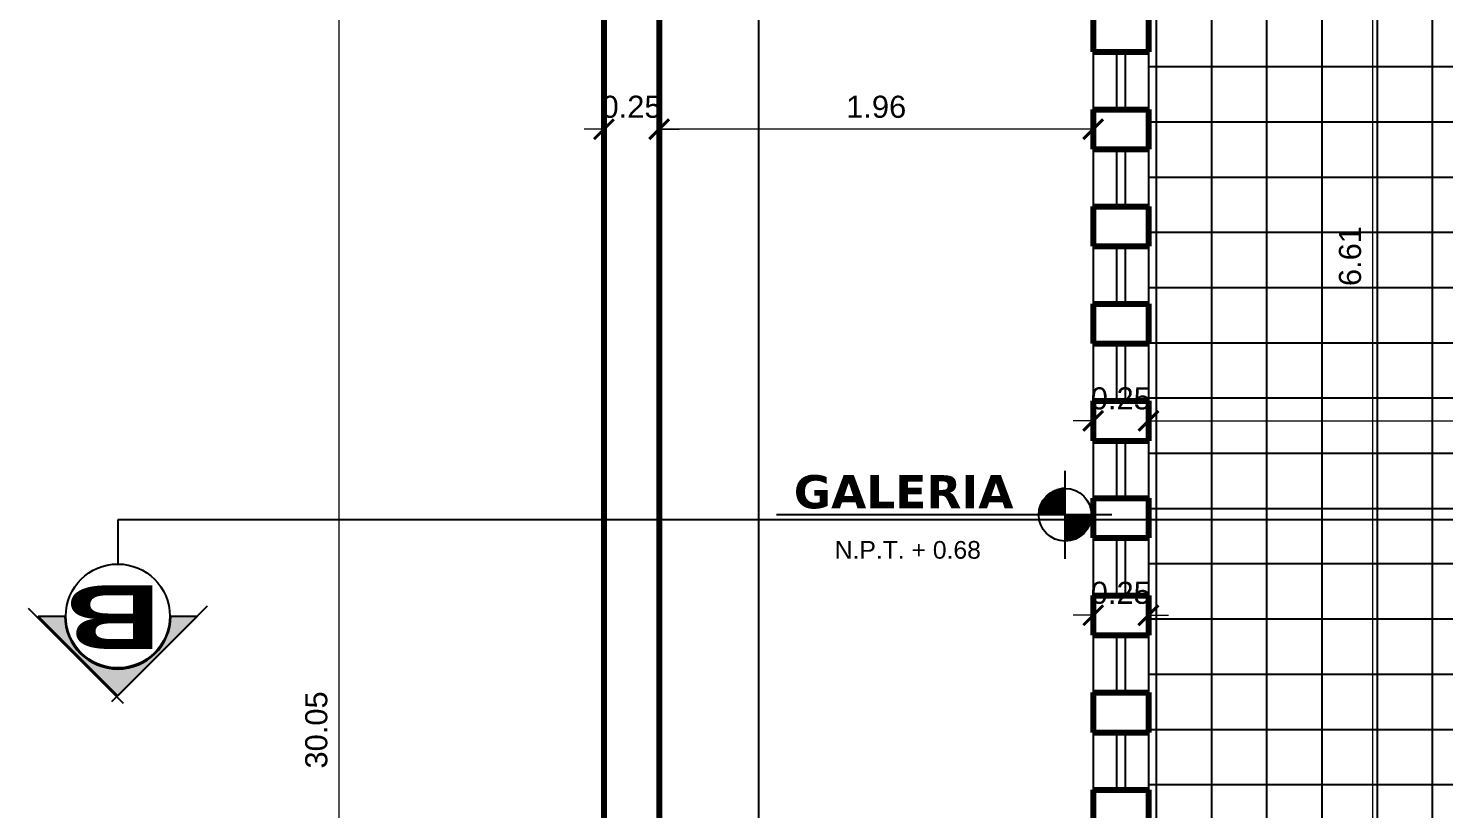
# Model space of a CAD drawing. Header units: inches. Extents: x -2.6 to 11.8, y -3.4 to 32.7.
# Drawn here: x -2.6 to 3.8, y 14.66 to 18.2 of the extents above; entities that cross this region are included whole.
import ezdxf
from ezdxf.enums import TextEntityAlignment as Align

# ---------------------------------------------------------------- set-up
doc = ezdxf.new("R2010")
doc.units = ezdxf.units.IN
doc.header["$MEASUREMENT"] = 0
doc.linetypes.add('CONTINUA', pattern=[0])
for name, color, linetype in [('Cotas', 60, 'Continuous'), ('Linea de corte', 30, 'Continuous'), ('Niveles', 86, 'Continuous'), ('Texto', 98, 'Continuous'), ('Textura piso', 8, 'Continuous'), ('Ventana', 4, 'Continuous')]:
    doc.layers.add(name, color=color, linetype=linetype)
doc.layers.add('Paredes', color=5, linetype='Continuous', lineweight=80)
doc.styles.add('SANSSERIFBOLD', font='sasb____.pfb', dxfattribs={"width": 0.85, "height": 0.6})
doc.styles.get("Standard").update_dxf_attribs({"font": 'arial.ttf'})
doc.styles.add('style1', font='arial.ttf')
doc.dimstyles.new('Cotas', dxfattribs={"dimtxt": 0.1, "dimasz": 0.09, "dimexe": 0.2, "dimexo": 0.4, "dimgap": 0.05, "dimtad": 1, "dimzin": 0, "dimdsep": 46, "dimtxsty": 'Standard', "dimblk": 'ARCHTICK', "dimcen": 0.09, "dimse1": 1, "dimse2": 1, "dimclrd": 60, "dimclre": 256, "dimadec": 0, "dimazin": 0, "dimtfac": 1, "dimtix": 1, "dimtofl": 0, "dimtmove": 1, "dimatfit": 3, "dimfxl": 0, "dimtolj": 1, "dimtzin": 0, "dimlwd": 9, "dimarcsym": 0})

# ---------------------------------------------------------------- blocks, each defined once
blk = doc.blocks.new('Nivel')
at = {"layer": 'Niveles'}
for p, q in [((46.512, 32.297), (46.512, 32.6947)), ((46.4135, 32.5632), (46.4135, 32.4959)), ((46.512, 32.5643), (46.4143, 32.5643)), ((46.512, 32.5693), (46.418, 32.5693)), ((46.4185, 32.57), (46.4185, 32.4959)), ((46.512, 32.5743), (46.4221, 32.5743)), ((46.4235, 32.5759), (46.4235, 32.4959)), ((46.512, 32.5792), (46.4267, 32.5792)), ((46.4284, 32.581), (46.4284, 32.4959)), ((46.512, 32.5842), (46.4318, 32.5842)), ((46.4334, 32.5856), (46.4334, 32.4959)), ((46.512, 32.5892), (46.4377, 32.5892)), ((46.4384, 32.5898), (46.4384, 32.4959)), ((46.4434, 32.5935), (46.4434, 32.4959)), ((46.512, 32.5942), (46.4444, 32.5942)), ((46.4483, 32.5968), (46.4483, 32.4959)), ((46.512, 32.5991), (46.4522, 32.5991)), ((46.4533, 32.5997), (46.4533, 32.4959)), ((46.4583, 32.6024), (46.4583, 32.4959)), ((46.512, 32.6041), (46.4618, 32.6041)), ((46.4632, 32.6048), (46.4632, 32.4959)), ((46.4682, 32.6069), (46.4682, 32.4959)), ((46.4732, 32.6087), (46.4732, 32.4959)), ((46.512, 32.6091), (46.4743, 32.6091)), ((46.4782, 32.6103), (46.4782, 32.4959)), ((46.4831, 32.6116), (46.4831, 32.4959)), ((46.4881, 32.6128), (46.4881, 32.4959)), ((46.4931, 32.6137), (46.4931, 32.4959)), ((46.512, 32.614), (46.4955, 32.614)), ((46.498, 32.6144), (46.498, 32.4959)), ((46.503, 32.6148), (46.503, 32.4959)), ((46.508, 32.6151), (46.508, 32.4959)), ((46.512, 32.4997), (46.3928, 32.4997)), ((46.512, 32.5047), (46.393, 32.5047)), ((46.512, 32.5096), (46.3935, 32.5096)), ((46.3936, 32.5109), (46.3936, 32.4959)), ((46.512, 32.5146), (46.3942, 32.5146)), ((46.512, 32.5196), (46.3951, 32.5196)), ((46.512, 32.5246), (46.3962, 32.5246)), ((46.512, 32.5295), (46.3975, 32.5295)), ((46.3986, 32.533), (46.3986, 32.4959)), ((46.512, 32.5345), (46.3991, 32.5345)), ((46.512, 32.5395), (46.4009, 32.5395)), ((46.512, 32.5444), (46.403, 32.5444)), ((46.4036, 32.5457), (46.4036, 32.4959)), ((46.512, 32.5494), (46.4054, 32.5494)), ((46.512, 32.5544), (46.408, 32.5544)), ((46.4086, 32.5553), (46.4086, 32.4959)), ((46.512, 32.5594), (46.411, 32.5594)), ((46.7232, 32.4959), (45.2054, 32.4959)), ((46.6313, 32.4947), (46.512, 32.4947)), ((46.6312, 32.4898), (46.512, 32.4898)), ((46.6308, 32.4848), (46.512, 32.4848)), ((46.6302, 32.4798), (46.512, 32.4798)), ((46.6295, 32.4748), (46.512, 32.4748)), ((46.6285, 32.4699), (46.512, 32.4699)), ((46.6272, 32.4649), (46.512, 32.4649)), ((46.6258, 32.4599), (46.512, 32.4599)), ((46.6241, 32.455), (46.512, 32.455)), ((46.6222, 32.45), (46.512, 32.45)), ((46.6199, 32.445), (46.512, 32.445)), ((46.6175, 32.44), (46.512, 32.44)), ((46.6147, 32.4351), (46.512, 32.4351)), ((46.513, 32.4959), (46.513, 32.3766)), ((46.5179, 32.4959), (46.5179, 32.3767)), ((46.5229, 32.4959), (46.5229, 32.3771)), ((46.5279, 32.4959), (46.5279, 32.3776)), ((46.5328, 32.4959), (46.5328, 32.3784)), ((46.5378, 32.4959), (46.5378, 32.3794)), ((46.5428, 32.4959), (46.5428, 32.3806)), ((46.5478, 32.4959), (46.5478, 32.382)), ((46.5527, 32.4959), (46.5527, 32.3837)), ((46.5577, 32.4959), (46.5577, 32.3857)), ((46.5627, 32.4959), (46.5627, 32.3878)), ((46.5676, 32.4959), (46.5676, 32.3903)), ((46.5726, 32.4959), (46.5726, 32.3931)), ((46.5776, 32.4959), (46.5776, 32.3962)), ((46.5826, 32.4959), (46.5826, 32.3996)), ((46.5875, 32.4959), (46.5875, 32.4035)), ((46.5925, 32.4959), (46.5925, 32.4078)), ((46.5975, 32.4959), (46.5975, 32.4126)), ((46.6024, 32.4959), (46.6024, 32.418)), ((46.6074, 32.4959), (46.6074, 32.4242)), ((46.6124, 32.4959), (46.6124, 32.4314)), ((46.6174, 32.4959), (46.6174, 32.4399)), ((46.6223, 32.4959), (46.6223, 32.4504)), ((46.6273, 32.4959), (46.6273, 32.4651)), ((46.6116, 32.4301), (46.512, 32.4301)), ((46.6081, 32.4251), (46.512, 32.4251)), ((46.6042, 32.4202), (46.512, 32.4202)), ((46.5999, 32.4152), (46.512, 32.4152)), ((46.5951, 32.4102), (46.512, 32.4102)), ((46.5896, 32.4052), (46.512, 32.4052)), ((46.5834, 32.4003), (46.512, 32.4003)), ((46.5762, 32.3953), (46.512, 32.3953)), ((46.5677, 32.3903), (46.512, 32.3903)), ((46.557, 32.3854), (46.512, 32.3854)), ((46.542, 32.3804), (46.512, 32.3804))]:
    blk.add_line(p, q, dxfattribs=at)
blk.add_circle((46.512, 32.4959), 0.1193, dxfattribs=at)
blk = doc.blocks.new('_ArchTick')
at = {"color": 0, "linetype": 'ByBlock', "const_width": 0.15}
blk.add_lwpolyline([(-0.5, -0.5), (0.5, 0.5)], dxfattribs=at)
blk = doc.blocks.new('*D104')
at = {"layer": 'Cotas', "color": 60, "linetype": 'CONTINUA', "lineweight": 9, "transparency": 16777216}
blk.add_line((-1.2, 30.05), (-1.2, 0), dxfattribs=at)
at = {"layer": 'Defpoints', "color": 0, "transparency": 16777216}
for p in [(-1.2, 30.05), (-1.2, 0), (-1.2, 0)]:
    blk.add_point(p, dxfattribs=at)
at = {"layer": 'Cotas', "color": 60, "lineweight": 9, "transparency": 16777216, "xscale": 0.09, "yscale": 0.09, "zscale": 0.09}
for p, rotation in [((-1.2, 30.05), 90), ((-1.2, 0), 270)]:
    blk.add_blockref('_ArchTick', p, dxfattribs=dict(at, rotation=rotation))
at = {"layer": 'Cotas', "color": 0, "transparency": 16777216, "insert": (-1.3011, 15.025), "char_height": 0.1, "attachment_point": 5, "rotation": 90}
blk.add_mtext('\\A1;30.05', dxfattribs=at)
blk = doc.blocks.new('*D108')
at = {"layer": 'Cotas', "color": 60, "linetype": 'CONTINUA', "lineweight": 9, "transparency": 16777216}
blk.add_line((2.2142, 17.7441), (0.25, 17.7441), dxfattribs=at)
at = {"layer": 'Defpoints', "color": 0, "transparency": 16777216}
for p in [(0.25, 17.7441), (0.25, 17.7441), (2.2142, 17.7441)]:
    blk.add_point(p, dxfattribs=at)
at = {"layer": 'Cotas', "color": 60, "lineweight": 9, "transparency": 16777216, "xscale": 0.09, "yscale": 0.09, "zscale": 0.09, "rotation": 180}
blk.add_blockref('_ArchTick', (0.25, 17.7441), dxfattribs=at)
at = {"layer": 'Cotas', "color": 60, "lineweight": 9, "transparency": 16777216, "xscale": 0.09, "yscale": 0.09, "zscale": 0.09}
blk.add_blockref('_ArchTick', (2.2142, 17.7441), dxfattribs=at)
at = {"layer": 'Cotas', "color": 0, "transparency": 16777216, "insert": (1.2321, 17.8451), "char_height": 0.1, "attachment_point": 5}
blk.add_mtext('\\A1;1.96', dxfattribs=at)
blk = doc.blocks.new('*D110')
at = {"layer": 'Cotas', "color": 60, "linetype": 'CONTINUA', "lineweight": 9, "transparency": 16777216}
blk.add_line((3.4779, 20.4759), (3.4779, 13.8641), dxfattribs=at)
at = {"layer": 'Defpoints', "color": 0, "transparency": 16777216}
for p in [(3.4779, 20.4759), (3.4779, 13.8641), (3.4779, 13.8641)]:
    blk.add_point(p, dxfattribs=at)
at = {"layer": 'Cotas', "color": 60, "lineweight": 9, "transparency": 16777216, "xscale": 0.09, "yscale": 0.09, "zscale": 0.09}
for p, rotation in [((3.4779, 20.4759), 90), ((3.4779, 13.8641), 270)]:
    blk.add_blockref('_ArchTick', p, dxfattribs=dict(at, rotation=rotation))
at = {"layer": 'Cotas', "color": 0, "transparency": 16777216, "insert": (3.3769, 17.17), "char_height": 0.1, "attachment_point": 5, "rotation": 90}
blk.add_mtext('\\A1;6.61', dxfattribs=at)
blk = doc.blocks.new('*D112')
at = {"layer": 'Cotas', "color": 60, "linetype": 'CONTINUA', "lineweight": 9, "transparency": 16777216}
for p, q in [((2.2142, 15.5441), (2.1242, 15.5441)), ((2.4642, 15.5441), (2.5542, 15.5441))]:
    blk.add_line(p, q, dxfattribs=at)
at = {"layer": 'Defpoints', "color": 0, "transparency": 16777216}
for p in [(2.2142, 15.5441), (2.4642, 15.5441), (2.4642, 15.5441)]:
    blk.add_point(p, dxfattribs=at)
at = {"layer": 'Cotas', "color": 60, "lineweight": 9, "transparency": 16777216, "xscale": 0.09, "yscale": 0.09, "zscale": 0.09}
blk.add_blockref('_ArchTick', (2.2142, 15.5441), dxfattribs=at)
at = {"layer": 'Cotas', "color": 60, "lineweight": 9, "transparency": 16777216, "xscale": 0.09, "yscale": 0.09, "zscale": 0.09, "rotation": 180}
blk.add_blockref('_ArchTick', (2.4642, 15.5441), dxfattribs=at)
at = {"layer": 'Cotas', "color": 0, "transparency": 16777216, "insert": (2.3392, 15.6451), "char_height": 0.1, "attachment_point": 5}
blk.add_mtext('\\A1;0.25', dxfattribs=at)
blk = doc.blocks.new('*D143')
at = {"layer": 'Cotas', "color": 60, "linetype": 'CONTINUA', "lineweight": 9, "transparency": 16777216}
blk.add_line((2.4642, 16.4241), (9.0599, 16.4241), dxfattribs=at)
at = {"layer": 'Defpoints', "color": 0, "transparency": 16777216}
for p in [(2.4642, 16.4241), (9.0599, 16.4241), (9.0599, 16.4241)]:
    blk.add_point(p, dxfattribs=at)
at = {"layer": 'Cotas', "color": 60, "lineweight": 9, "transparency": 16777216, "xscale": 0.09, "yscale": 0.09, "zscale": 0.09, "rotation": 180}
blk.add_blockref('_ArchTick', (2.4642, 16.4241), dxfattribs=at)
at = {"layer": 'Cotas', "color": 60, "lineweight": 9, "transparency": 16777216, "xscale": 0.09, "yscale": 0.09, "zscale": 0.09}
blk.add_blockref('_ArchTick', (9.0599, 16.4241), dxfattribs=at)
at = {"layer": 'Cotas', "color": 0, "transparency": 16777216, "insert": (5.7621, 16.5251), "char_height": 0.1, "attachment_point": 5}
blk.add_mtext('\\A1;6.60', dxfattribs=at)
blk = doc.blocks.new('*D173')
at = {"layer": 'Cotas', "color": 60, "linetype": 'CONTINUA', "lineweight": 9, "transparency": 16777216}
for p, q in [((0, 17.7441), (-0.09, 17.7441)), ((0.25, 17.7441), (0.34, 17.7441))]:
    blk.add_line(p, q, dxfattribs=at)
at = {"layer": 'Defpoints', "color": 0, "transparency": 16777216}
for p in [(0, 17.7441), (0, 17.7441), (0.25, 17.7441)]:
    blk.add_point(p, dxfattribs=at)
at = {"layer": 'Cotas', "color": 60, "lineweight": 9, "transparency": 16777216, "xscale": 0.09, "yscale": 0.09, "zscale": 0.09}
blk.add_blockref('_ArchTick', (0, 17.7441), dxfattribs=at)
at = {"layer": 'Cotas', "color": 60, "lineweight": 9, "transparency": 16777216, "xscale": 0.09, "yscale": 0.09, "zscale": 0.09, "rotation": 180}
blk.add_blockref('_ArchTick', (0.25, 17.7441), dxfattribs=at)
at = {"layer": 'Cotas', "color": 0, "transparency": 16777216, "insert": (0.125, 17.8451), "char_height": 0.1, "attachment_point": 5}
blk.add_mtext('\\A1;0.25', dxfattribs=at)
blk = doc.blocks.new('corte 2')
at = {"layer": 'Cotas', "linetype": 'ByBlock'}
blk.add_hatch(color=256, dxfattribs=at).paths.add_polyline_path([(29.3901, 30.8618), (29.0291, 30.5008), (29.1501, 30.5008, -1), (29.6301, 30.5008), (29.7511, 30.5008)])
at = {"layer": 'Cotas', "color": 3, "linetype": 'Continuous'}
for p, q in [((29.7949, 30.466), (29.3661, 30.8948)), ((28.9851, 30.4569), (29.4179, 30.8896))]:
    blk.add_line(p, q, dxfattribs=at)
at = {"layer": 'Cotas', "color": 3}
for p, q in [((29.0291, 30.5008), (29.3901, 30.8618)), ((29.3901, 30.8618), (29.7511, 30.5008)), ((29.1501, 30.5008), (29.0291, 30.5008)), ((29.7511, 30.5008), (29.6301, 30.5008))]:
    blk.add_line(p, q, dxfattribs=at)
at = {"layer": 'Cotas', "color": 3, "linetype": 'Continuous'}
blk.add_circle((29.3901, 30.5008), 0.2352, dxfattribs=at)
at = {"layer": 'Cotas', "color": 3}
blk.add_arc((29.3901, 30.5008), 0.24, 0, 180, dxfattribs=at)
at = {"layer": 'Cotas', "color": 3, "style": 'SANSSERIFBOLD', "width": 1.5}
blk.add_text('B', height=0.288, dxfattribs=at).set_placement((29.4114, 30.3622), align=Align.CENTER)
blk = doc.blocks.new('*D177')
at = {"layer": 'Cotas', "color": 60, "linetype": 'CONTINUA', "lineweight": 9, "transparency": 16777216}
for p, q in [((2.2142, 16.4241), (2.1242, 16.4241)), ((2.4642, 16.4241), (2.5542, 16.4241))]:
    blk.add_line(p, q, dxfattribs=at)
at = {"layer": 'Defpoints', "color": 0, "transparency": 16777216}
for p in [(2.2142, 16.4241), (2.2142, 16.4241), (2.4642, 16.4241)]:
    blk.add_point(p, dxfattribs=at)
at = {"layer": 'Cotas', "color": 60, "lineweight": 9, "transparency": 16777216, "xscale": 0.09, "yscale": 0.09, "zscale": 0.09}
blk.add_blockref('_ArchTick', (2.2142, 16.4241), dxfattribs=at)
at = {"layer": 'Cotas', "color": 60, "lineweight": 9, "transparency": 16777216, "xscale": 0.09, "yscale": 0.09, "zscale": 0.09, "rotation": 180}
blk.add_blockref('_ArchTick', (2.4642, 16.4241), dxfattribs=at)
at = {"layer": 'Cotas', "color": 0, "transparency": 16777216, "insert": (2.3392, 16.5251), "char_height": 0.1, "attachment_point": 5}
blk.add_mtext('\\A1;0.25', dxfattribs=at)
blk = doc.blocks.new('*D178')
at = {"layer": 'Cotas', "color": 60, "linetype": 'CONTINUA', "lineweight": 9, "transparency": 16777216}
for p, q in [((0, 17.7441), (-0.09, 17.7441)), ((0.25, 17.7441), (0.34, 17.7441))]:
    blk.add_line(p, q, dxfattribs=at)
at = {"layer": 'Defpoints', "color": 0, "transparency": 16777216}
for p in [(0, 17.7441), (0, 17.7441), (0.25, 17.7441)]:
    blk.add_point(p, dxfattribs=at)
at = {"layer": 'Cotas', "color": 60, "lineweight": 9, "transparency": 16777216, "xscale": 0.09, "yscale": 0.09, "zscale": 0.09}
blk.add_blockref('_ArchTick', (0, 17.7441), dxfattribs=at)
at = {"layer": 'Cotas', "color": 60, "lineweight": 9, "transparency": 16777216, "xscale": 0.09, "yscale": 0.09, "zscale": 0.09, "rotation": 180}
blk.add_blockref('_ArchTick', (0.25, 17.7441), dxfattribs=at)
at = {"layer": 'Cotas', "color": 0, "transparency": 16777216, "insert": (0.125, 17.8451), "char_height": 0.1, "attachment_point": 5}
blk.add_mtext('\\A1;0.25', dxfattribs=at)

msp = doc.modelspace()

# ---------------------------------------------------------------- hatches: boundary and pattern name
at = {"layer": 'Textura piso'}
h = msp.add_hatch(dxfattribs=at)
h.set_pattern_fill('ANSI37', color=256, scale=2, angle=315, style=0)
h.set_pattern_definition([(0, (-26.74984, -126.97242), (7e-17, 0.25), []), (90, (-26.74984, -126.97242), (-0.25, 7e-17), [])])
edge = h.paths.add_edge_path()
edge.add_line((9.0599, 13.8641), (9.0599, 19.6663))
edge.add_ellipse((9.0483, 19.6701), major_axis=(0.00575, 0.00575), ratio=1, start_angle=220.32428, end_angle=315, ccw=False)
edge.add_line((9.0476, 19.662), (9.0322, 19.6658))
edge.add_line((9.0322, 19.6658), (9.0322, 19.6714))
edge.add_ellipse((9.0521, 19.6552), major_axis=(0.0182, 0.0182), ratio=1, start_angle=95.83403, end_angle=134.89979)
edge.add_line((9.0265, 19.6552), (9.0221, 19.6552))
edge.add_line((9.0221, 19.6552), (9.0221, 19.645))
edge.add_line((9.0221, 19.645), (8.9681, 19.645))
edge.add_ellipse((9.0207, 20.4728), major_axis=(0.5865, 0.5865), ratio=1, start_angle=134.78546, end_angle=221.36552, ccw=False)
edge.add_line((8.1912, 20.4759), (8.1599, 20.4759))
edge.add_line((8.1599, 20.4759), (7.6499, 20.4759))
edge.add_line((7.6499, 20.4759), (2.4642, 20.4759))
edge.add_line((2.4642, 20.4759), (2.4642, 20.3041))
edge.add_line((2.4642, 20.3041), (2.4642, 20.0441))
edge.add_line((2.4642, 20.0441), (2.4642, 19.8541))
edge.add_line((2.4642, 19.8541), (2.4642, 19.5941))
edge.add_line((2.4642, 19.5941), (2.4642, 19.4141))
edge.add_line((2.4642, 19.4141), (2.4642, 19.1541))
edge.add_line((2.4642, 19.1541), (2.4642, 18.9741))
edge.add_line((2.4642, 18.9741), (2.4642, 18.7141))
edge.add_line((2.4642, 18.7141), (2.4642, 18.5341))
edge.add_line((2.4642, 18.5341), (2.4642, 18.2741))
edge.add_line((2.4642, 18.2741), (2.4642, 18.0941))
edge.add_line((2.4642, 18.0941), (2.4642, 17.8341))
edge.add_line((2.4642, 17.8341), (2.4642, 17.6541))
edge.add_line((2.4642, 17.6541), (2.4642, 17.3941))
edge.add_line((2.4642, 17.3941), (2.4642, 17.2141))
edge.add_line((2.4642, 17.2141), (2.4642, 16.9541))
edge.add_line((2.4642, 16.9541), (2.4642, 16.7741))
edge.add_line((2.4642, 16.7741), (2.4642, 16.5141))
edge.add_line((2.4642, 16.5141), (2.4642, 16.3341))
edge.add_line((2.4642, 16.3341), (2.4642, 16.0741))
edge.add_line((2.4642, 16.0741), (2.4642, 15.8941))
edge.add_line((2.4642, 15.8941), (2.4642, 15.6341))
edge.add_line((2.4642, 15.6341), (2.4642, 15.4541))
edge.add_line((2.4642, 15.4541), (2.4642, 15.1941))
edge.add_line((2.4642, 15.1941), (2.4642, 15.0141))
edge.add_line((2.4642, 15.0141), (2.4642, 14.7541))
edge.add_line((2.4642, 14.7541), (2.4642, 14.5741))
edge.add_line((2.4642, 14.5741), (2.4642, 14.3141))
edge.add_line((2.4642, 14.3141), (2.4642, 14.1341))
edge.add_line((2.4642, 14.1341), (2.4642, 13.8641))
edge.add_line((2.4642, 13.8641), (5.3119, 13.8641))
edge.add_line((5.3119, 13.8641), (9.0599, 13.8641))
h.paths.add_polyline_path([(5.2947, 17.8973), (5.9829, 17.8973), (5.9829, 17.7757), (5.2947, 17.7757)], flags=24)
h.paths.add_polyline_path([(5.1961, 18.2365), (5.9816, 18.2365), (5.9816, 18.0053), (5.1961, 18.0053)], flags=24)

# ---------------------------------------------------------------- linework, layer by layer
at = {"layer": 'Linea de corte'}
for p, q in [((0.7, 32.25), (0.7, -2.2)), ((11.4099, 15.9759), (-2.2, 15.9759)), ((-2.2, 15.9759), (-2.2, 15.7759))]:
    msp.add_line(p, q, dxfattribs=at)
at = {"layer": 'Paredes'}
for p, q in [((0, 30.05), (0, 0)), ((0.25, 20.4619), (0.25, 5.5829)), ((2.2142, 18.2741), (2.2142, 18.0941)), ((2.4642, 18.2741), (2.4642, 18.0941)), ((2.2142, 18.0941), (2.4642, 18.0941)), ((2.2142, 17.8341), (2.2142, 17.6541)), ((2.2142, 17.8341), (2.4642, 17.8341)), ((2.4642, 17.8341), (2.4642, 17.6541)), ((2.2142, 17.6541), (2.4642, 17.6541)), ((2.2142, 17.3941), (2.2142, 17.2141)), ((2.2142, 17.3941), (2.4642, 17.3941)), ((2.4642, 17.3941), (2.4642, 17.2141)), ((2.2142, 17.2141), (2.4642, 17.2141)), ((2.2142, 16.9541), (2.2142, 16.7741)), ((2.2142, 16.9541), (2.4642, 16.9541)), ((2.4642, 16.9541), (2.4642, 16.7741)), ((2.2142, 16.7741), (2.4642, 16.7741)), ((2.2142, 16.5141), (2.2142, 16.3341)), ((2.2142, 16.5141), (2.4642, 16.5141)), ((2.4642, 16.5141), (2.4642, 16.3341)), ((2.2142, 16.3341), (2.4642, 16.3341)), ((2.2142, 16.0741), (2.2142, 15.8941)), ((2.2142, 16.0741), (2.4642, 16.0741)), ((2.4642, 16.0741), (2.4642, 15.8941)), ((2.2142, 15.8941), (2.4642, 15.8941)), ((2.2142, 15.6341), (2.2142, 15.4541)), ((2.2142, 15.6341), (2.4642, 15.6341)), ((2.4642, 15.6341), (2.4642, 15.4541)), ((2.2142, 15.4541), (2.4642, 15.4541)), ((2.2142, 15.1941), (2.2142, 15.0141)), ((2.2142, 15.1941), (2.4642, 15.1941)), ((2.4642, 15.1941), (2.4642, 15.0141)), ((2.2142, 15.0141), (2.4642, 15.0141)), ((2.2142, 14.7541), (2.2142, 14.5741)), ((2.2142, 14.7541), (2.4642, 14.7541)), ((2.4642, 14.7541), (2.4642, 14.5741))]:
    msp.add_line(p, q, dxfattribs=at)
at = {"layer": 'Ventana'}
for p, q in [((2.2142, 18.0941), (2.2142, 17.8341)), ((2.3192, 18.0941), (2.3192, 17.8341)), ((2.3592, 18.0941), (2.3592, 17.8341)), ((2.4642, 18.0941), (2.4642, 17.8341)), ((2.2142, 17.6541), (2.2142, 17.3941)), ((2.3192, 17.6541), (2.3192, 17.3941)), ((2.3592, 17.6541), (2.3592, 17.3941)), ((2.4642, 17.6541), (2.4642, 17.3941)), ((2.2142, 17.2141), (2.2142, 16.9541)), ((2.3192, 17.2141), (2.3192, 16.9541)), ((2.3592, 17.2141), (2.3592, 16.9541)), ((2.4642, 17.2141), (2.4642, 16.9541)), ((2.2142, 16.7741), (2.2142, 16.5141)), ((2.3192, 16.7741), (2.3192, 16.5141)), ((2.3592, 16.7741), (2.3592, 16.5141)), ((2.4642, 16.7741), (2.4642, 16.5141)), ((2.2142, 16.3341), (2.2142, 16.0741)), ((2.3192, 16.3341), (2.3192, 16.0741)), ((2.3592, 16.3341), (2.3592, 16.0741)), ((2.4642, 16.3341), (2.4642, 16.0741)), ((2.2142, 15.8941), (2.2142, 15.6341)), ((2.3192, 15.8941), (2.3192, 15.6341)), ((2.3592, 15.8941), (2.3592, 15.6341)), ((2.4642, 15.8941), (2.4642, 15.6341)), ((2.2142, 15.4541), (2.2142, 15.1941)), ((2.3192, 15.4541), (2.3192, 15.1941)), ((2.3592, 15.4541), (2.3592, 15.1941)), ((2.4642, 15.4541), (2.4642, 15.1941)), ((2.2142, 15.0141), (2.2142, 14.7541)), ((2.3192, 15.0141), (2.3192, 14.7541)), ((2.3592, 15.0141), (2.3592, 14.7541)), ((2.4642, 15.0141), (2.4642, 14.7541))]:
    msp.add_line(p, q, dxfattribs=at)

# ---------------------------------------------------------------- block references
at = {"layer": 'Cotas', "rotation": 180.0000000000008}
msp.add_blockref('corte 2', (27.1901, 46.0415), dxfattribs=at)
at = {"layer": 'Niveles'}
msp.add_blockref('Nivel', (-44.4249, -16.4968), dxfattribs=at)

# ---------------------------------------------------------------- texts
at = {"layer": 'Niveles', "insert": (1.0445, 15.8801), "char_height": 0.08, "width": 0.758505, "attachment_point": 1, "style": 'style1'}
msp.add_mtext('N.P.T. + 0.68', dxfattribs=at)
at = {"layer": 'Texto', "insert": (0.8593, 16.1783), "char_height": 0.15, "attachment_point": 1}
msp.add_mtext('{\\fVerdana|b1|i0|c0|p34;GALERIA}', dxfattribs=at)

# ---------------------------------------------------------------- dimensions: what is measured, and where the dimension line sits
at = {"layer": 'Cotas'}
for base, p1, p2, picture, middle in [((-1.2, 0), (-1.2, 30.05), (-1.2, 0), '*D104', (-1.3011, 15.025)), ((3.4779, 13.8641), (3.4779, 20.4759), (3.4779, 13.8641), '*D110', (3.3769, 17.17))]:
    dim = msp.add_linear_dim(base=base, p1=p1, p2=p2, angle=270, dimstyle='Cotas', dxfattribs=at)
    dim.commit()
    dim.dimension.update_dxf_attribs({"geometry": picture, "text_midpoint": middle})
for base, p1, p2, picture, middle in [((0, 17.7441), (0.25, 17.7441), (0, 17.7441), '*D173', (0.125, 17.8451)), ((0, 17.7441), (0.25, 17.7441), (0, 17.7441), '*D178', (0.125, 17.8451)), ((0.25, 17.7441), (2.2142, 17.7441), (0.25, 17.7441), '*D108', (1.2321, 17.8451)), ((2.2142, 16.4241), (2.4642, 16.4241), (2.2142, 16.4241), '*D177', (2.3392, 16.5251)), ((9.0599, 16.4241), (2.4642, 16.4241), (9.0599, 16.4241), '*D143', (5.7621, 16.5251)), ((2.4642, 15.5441), (2.2142, 15.5441), (2.4642, 15.5441), '*D112', (2.3392, 15.6451))]:
    dim = msp.add_linear_dim(base=base, p1=p1, p2=p2, dimstyle='Cotas', dxfattribs=at)
    dim.commit()
    dim.dimension.update_dxf_attribs({"geometry": picture, "text_midpoint": middle})

doc.saveas('drawing.dxf')
